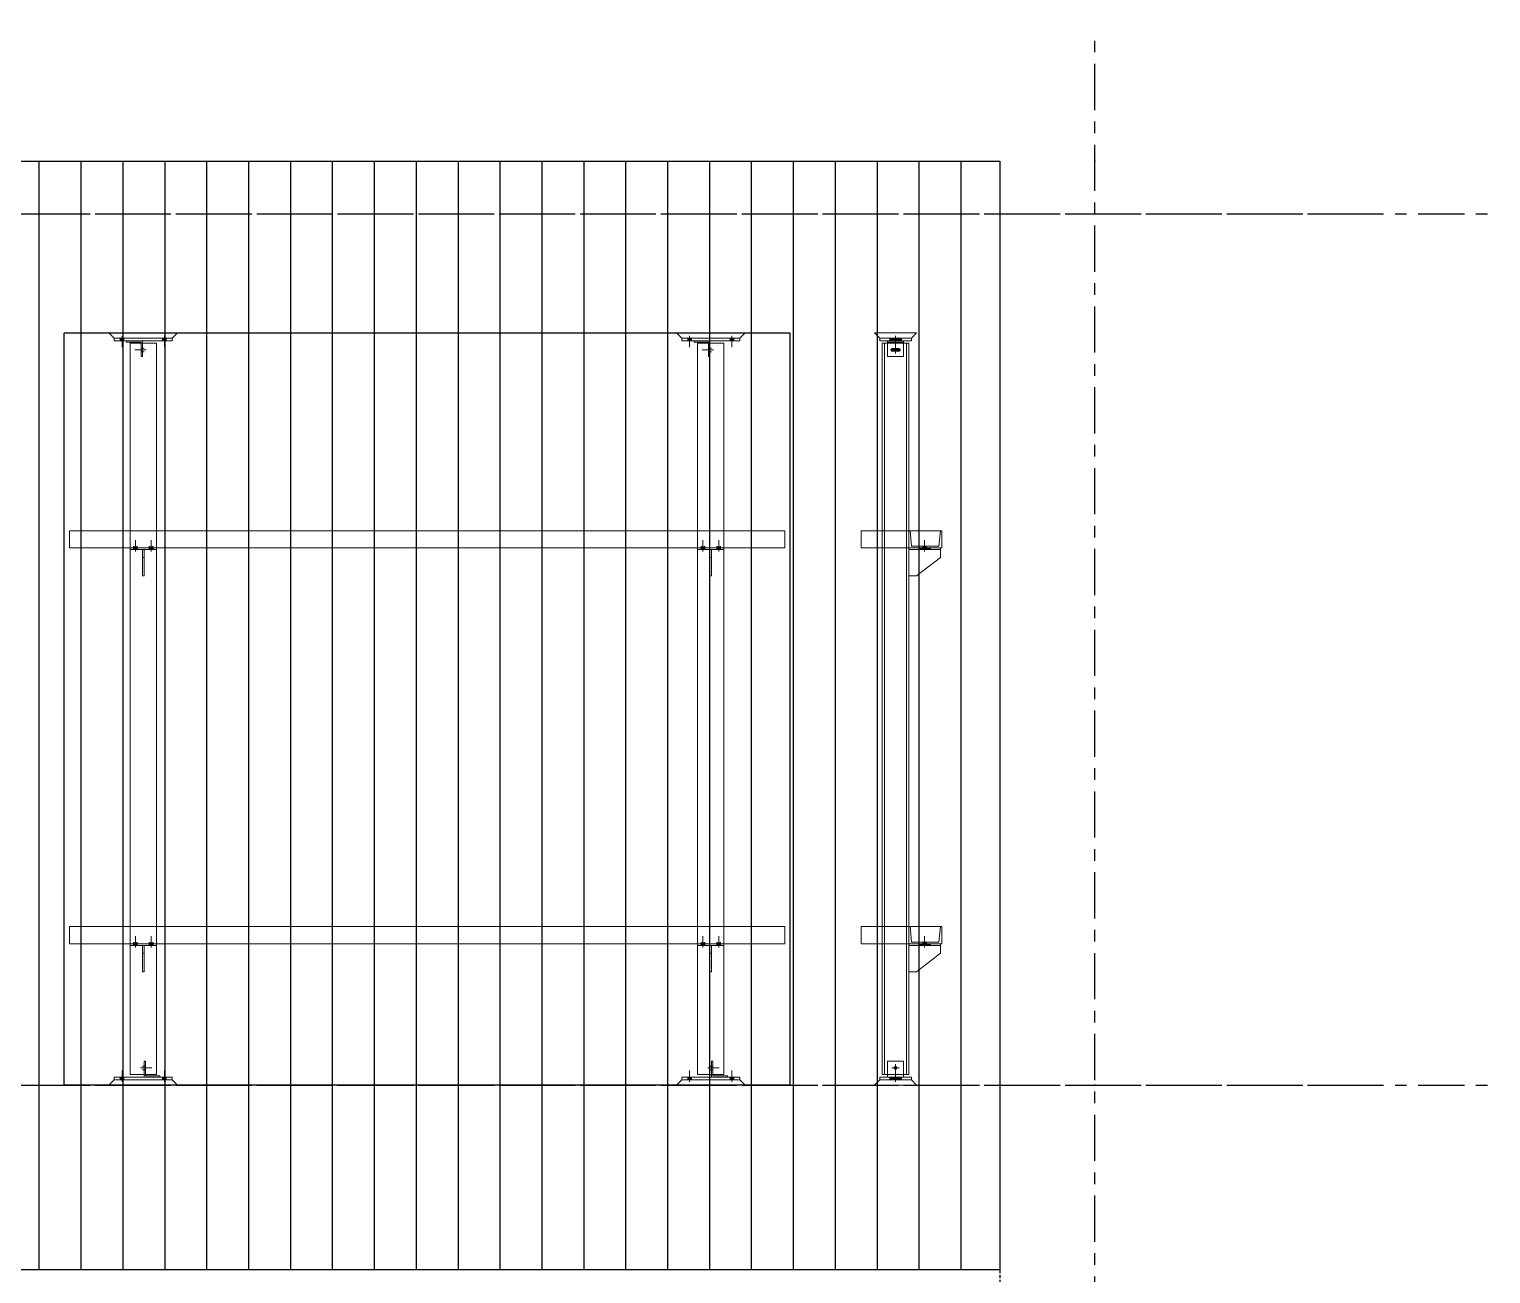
# Model space of a CAD drawing. Header units: millimetres. Extents: x 652554 to 1678317, y -308114 to 170803.
# Drawn here: x 789909 to 795446, y -129650 to -124935 of the extents above; entities that cross this region are included whole.
import ezdxf
from ezdxf.enums import TextEntityAlignment as Align

# ---------------------------------------------------------------- set-up
doc = ezdxf.new("R2010")
doc.units = ezdxf.units.MM
for name, pattern in [('CENTER', [50.8, 31.75, -6.35, 6.35, -6.35]), ('HIDDEN', [0.375, 0.25, -0.125]), ('TA_GL_000.70000', [1.925, 0.7, -0.175, 0.175, -0.175, 0.7]), ('XKITLINE00', [0]), ('XKITLINE02', [4, 2, -2])]:
    doc.linetypes.add(name, pattern=pattern)
for name, color, linetype in [('000 - 0_SYM_DWG_GRID-BUBBLE_MAIN_COLOR_1', 7, 'Continuous'), ('000 - 0_SYM_DWG_GRIDLINE_MAIN_COLOR_251', 7, 'Continuous'), ('000 - GRID', 7, 'CENTER'), ('DIM', 7, 'Continuous')]:
    doc.layers.add(name, color=color, linetype=linetype)
doc.layers.add('Bolt', color=7, linetype='Continuous', lineweight=0)
doc.layers.add('Part', color=7, linetype='Continuous', lineweight=0)
doc.styles.add('Arial', font='arial.ttf')
doc.styles.add('TA', font='', dxfattribs={"height": 4.5})
doc.styles.get('TA').set_extended_font_data('Cordia New')

# ---------------------------------------------------------------- blocks, each defined once
blk = doc.blocks.new('*A13442673')
at = {"layer": 'Part', "color": 7, "linetype": 'XKITLINE00', "lineweight": 0}
for p, q in [((3151.342634, 249.241476), (3151.342634, 248.591476)), ((3151.342634, 249.241476), (3178.442634, 249.241476)), ((3178.442634, 249.241476), (3178.442634, 248.591476)), ((3151.342634, 248.591476), (3178.442634, 248.591476))]:
    blk.add_line(p, q, dxfattribs=at)
blk = doc.blocks.new('*A13622680')
at = {"layer": 'Part', "color": 7, "linetype": 'XKITLINE00', "lineweight": 0}
for p, q in [((3151.342634, 234.241476), (3151.342634, 233.591476)), ((3151.342634, 234.241476), (3178.442634, 234.241476)), ((3178.442634, 234.241476), (3178.442634, 233.591476)), ((3151.342634, 233.591476), (3178.442634, 233.591476))]:
    blk.add_line(p, q, dxfattribs=at)
blk = doc.blocks.new('*A13632681')
at = {"layer": 'Part', "color": 7, "linetype": 'XKITLINE00', "lineweight": 0}
for p, q in [((3175.142536, 256.341476), (3175.142536, 249.241476)), ((3175.142536, 256.341476), (3176.142536, 256.341476)), ((3176.142536, 256.341476), (3176.142536, 249.241476)), ((3175.142536, 248.531476), (3175.142536, 234.241476)), ((3176.142536, 248.531476), (3176.142536, 234.241476)), ((3175.142536, 233.531476), (3175.142536, 228.641476)), ((3176.142536, 233.531476), (3176.142536, 228.641476)), ((3175.142536, 228.641476), (3176.142536, 228.641476))]:
    blk.add_line(p, q, dxfattribs=at)
at = {"layer": 'Part', "color": 7, "linetype": 'XKITLINE02', "lineweight": 0}
for p, q in [((3175.142536, 249.241476), (3175.142536, 248.531476)), ((3176.142536, 249.241476), (3176.142536, 248.531476)), ((3175.142536, 234.241476), (3175.142536, 233.531476)), ((3176.142536, 234.241476), (3176.142536, 233.531476))]:
    blk.add_line(p, q, dxfattribs=at)
blk = doc.blocks.new('*A13642682')
at = {"layer": 'Part', "color": 7, "linetype": 'XKITLINE00', "lineweight": 0}
for p, q in [((3153.642634, 256.341476), (3153.642634, 249.241476)), ((3153.642634, 256.341476), (3154.642634, 256.341476)), ((3154.642634, 256.341476), (3154.642634, 249.241476)), ((3153.642634, 248.531476), (3153.642634, 234.241476)), ((3154.642634, 248.531476), (3154.642634, 234.241476)), ((3153.642634, 233.531476), (3153.642634, 228.641476)), ((3154.642634, 233.531476), (3154.642634, 228.641476)), ((3153.642634, 228.641476), (3154.642634, 228.641476))]:
    blk.add_line(p, q, dxfattribs=at)
at = {"layer": 'Part', "color": 7, "linetype": 'XKITLINE02', "lineweight": 0}
for p, q in [((3153.642634, 249.241476), (3153.642634, 248.531476)), ((3154.642634, 249.241476), (3154.642634, 248.531476)), ((3153.642634, 234.241476), (3153.642634, 233.531476)), ((3154.642634, 234.241476), (3154.642634, 233.531476))]:
    blk.add_line(p, q, dxfattribs=at)
blk = doc.blocks.new('*A13652683')
at = {"layer": 'Part', "color": 7, "linetype": 'XKITLINE00', "lineweight": 0}
for p, q in [((3182.222585, 256.341476), (3182.142585, 256.341476)), ((3182.142585, 256.341476), (3182.142585, 249.241476)), ((3182.342585, 256.341476), (3182.222585, 256.341476)), ((3182.222585, 256.341476), (3182.222585, 249.241476)), ((3182.942585, 256.341476), (3183.142585, 256.341476)), ((3183.062585, 256.341476), (3183.062585, 249.241476)), ((3183.142585, 256.341476), (3183.142585, 249.241476)), ((3182.142585, 248.591476), (3182.142585, 234.241476)), ((3182.222585, 248.591476), (3182.222585, 234.241476)), ((3183.062585, 248.591476), (3183.062585, 234.241476)), ((3183.142585, 248.591476), (3183.142585, 234.241476)), ((3182.142585, 233.591476), (3182.142585, 228.641476)), ((3182.222585, 233.591476), (3182.222585, 228.641476)), ((3183.062585, 233.591476), (3183.062585, 228.641476)), ((3183.142585, 233.591476), (3183.142585, 228.641476)), ((3182.222585, 228.641476), (3182.142585, 228.641476)), ((3183.142585, 228.641476), (3182.222585, 228.641476))]:
    blk.add_line(p, q, dxfattribs=at)
at = {"layer": 'Part', "color": 7, "linetype": 'XKITLINE02', "lineweight": 0}
for p, q in [((3182.942585, 256.341476), (3182.342585, 256.341476)), ((3182.142585, 249.241476), (3182.142585, 248.591476)), ((3182.222585, 249.241476), (3182.222585, 248.591476)), ((3183.062585, 249.241476), (3183.062585, 248.591476)), ((3183.142585, 249.241476), (3183.142585, 248.591476)), ((3182.142585, 234.241476), (3182.142585, 233.591476)), ((3182.222585, 234.241476), (3182.222585, 233.591476)), ((3183.062585, 234.241476), (3183.062585, 233.591476)), ((3183.142585, 234.241476), (3183.142585, 233.591476))]:
    blk.add_line(p, q, dxfattribs=at)
blk = doc.blocks.new('*A13662684')
at = {"layer": 'Part', "color": 7, "linetype": 'XKITLINE00', "lineweight": 0}
for p, q in [((3152.842634, 228.241476), (3153.042634, 228.441476)), ((3153.042634, 228.441476), (3155.242634, 228.441476)), ((3155.242634, 228.441476), (3155.442634, 228.241476))]:
    blk.add_line(p, q, dxfattribs=at)
at = {"layer": 'Part', "color": 7, "linetype": 'XKITLINE02', "lineweight": 0}
blk.add_line((3155.442634, 228.241476), (3152.842634, 228.241476), dxfattribs=at)
blk = doc.blocks.new('*A13672685')
at = {"layer": 'Part', "color": 7, "linetype": 'XKITLINE02', "lineweight": 0}
for p, q in [((3154.222634, 229.141476), (3154.172634, 229.141476)), ((3154.172634, 229.141476), (3154.172634, 228.641476)), ((3154.222634, 229.141476), (3154.222634, 228.641476)), ((3154.172634, 228.541476), (3154.772634, 228.541476))]:
    blk.add_line(p, q, dxfattribs=at)
at = {"layer": 'Part', "color": 7, "linetype": 'XKITLINE00', "lineweight": 0}
for p, q in [((3154.172634, 228.641476), (3154.172634, 228.541476)), ((3154.222634, 228.641476), (3154.222634, 228.591476)), ((3154.772634, 228.591476), (3154.222634, 228.591476)), ((3154.772634, 228.541476), (3154.772634, 228.591476))]:
    blk.add_line(p, q, dxfattribs=at)
blk = doc.blocks.new('*A13682686')
at = {"layer": 'Part', "color": 7, "linetype": 'XKITLINE00', "lineweight": 0}
for p, q in [((3153.042634, 228.441476), (3153.042634, 228.541476)), ((3153.042634, 228.541476), (3155.242634, 228.541476)), ((3153.042634, 228.441476), (3155.242634, 228.441476)), ((3155.242634, 228.441476), (3155.242634, 228.541476))]:
    blk.add_line(p, q, dxfattribs=at)
blk = doc.blocks.new('*A13702687')
at = {"layer": 'Part', "color": 7, "linetype": 'XKITLINE00', "lineweight": 0}
for p, q in [((3174.342536, 228.241476), (3174.542536, 228.441476)), ((3174.542536, 228.441476), (3176.742536, 228.441476)), ((3176.742536, 228.441476), (3176.942536, 228.241476))]:
    blk.add_line(p, q, dxfattribs=at)
at = {"layer": 'Part', "color": 7, "linetype": 'XKITLINE02', "lineweight": 0}
blk.add_line((3176.942536, 228.241476), (3174.342536, 228.241476), dxfattribs=at)
blk = doc.blocks.new('*A13712688')
at = {"layer": 'Part', "color": 7, "linetype": 'XKITLINE02', "lineweight": 0}
for p, q in [((3175.722536, 229.141476), (3175.672536, 229.141476)), ((3175.672536, 229.141476), (3175.672536, 228.641476)), ((3175.722536, 229.141476), (3175.722536, 228.641476)), ((3175.672536, 228.541476), (3176.272536, 228.541476))]:
    blk.add_line(p, q, dxfattribs=at)
at = {"layer": 'Part', "color": 7, "linetype": 'XKITLINE00', "lineweight": 0}
for p, q in [((3175.672536, 228.641476), (3175.672536, 228.541476)), ((3175.722536, 228.641476), (3175.722536, 228.591476)), ((3176.272536, 228.591476), (3175.722536, 228.591476)), ((3176.272536, 228.541476), (3176.272536, 228.591476))]:
    blk.add_line(p, q, dxfattribs=at)
blk = doc.blocks.new('*A13722689')
at = {"layer": 'Part', "color": 7, "linetype": 'XKITLINE00', "lineweight": 0}
for p, q in [((3174.542536, 228.441476), (3174.542536, 228.541476)), ((3174.542536, 228.541476), (3176.742536, 228.541476)), ((3174.542536, 228.441476), (3176.742536, 228.441476)), ((3176.742536, 228.441476), (3176.742536, 228.541476))]:
    blk.add_line(p, q, dxfattribs=at)
blk = doc.blocks.new('*A13732690')
at = {"layer": 'Part', "color": 7, "linetype": 'XKITLINE00', "lineweight": 0}
for p, q in [((3182.042585, 228.441476), (3182.042585, 228.541476)), ((3182.042585, 228.541476), (3183.242585, 228.541476)), ((3182.042585, 228.441476), (3183.242585, 228.441476)), ((3183.242585, 228.441476), (3183.242585, 228.541476))]:
    blk.add_line(p, q, dxfattribs=at)
blk = doc.blocks.new('*A13742691')
at = {"layer": 'Part', "color": 7, "linetype": 'XKITLINE02', "lineweight": 0}
for p, q in [((3182.342585, 229.141476), (3182.942585, 229.141476)), ((3182.342585, 229.141476), (3182.342585, 228.641476)), ((3182.942585, 229.141476), (3182.942585, 228.641476)), ((3182.342585, 228.541476), (3182.942585, 228.541476))]:
    blk.add_line(p, q, dxfattribs=at)
at = {"layer": 'Part', "color": 7, "linetype": 'XKITLINE00', "lineweight": 0}
for p, q in [((3182.342585, 228.641476), (3182.342585, 228.541476)), ((3182.942585, 228.641476), (3182.942585, 228.541476))]:
    blk.add_line(p, q, dxfattribs=at)
blk = doc.blocks.new('*A13752692')
at = {"layer": 'Part', "color": 7, "linetype": 'XKITLINE00', "lineweight": 0}
for p, q in [((3181.842585, 228.241476), (3182.042585, 228.441476)), ((3182.042585, 228.441476), (3183.242585, 228.441476)), ((3183.442585, 228.241476), (3183.242585, 228.441476))]:
    blk.add_line(p, q, dxfattribs=at)
at = {"layer": 'Part', "color": 7, "linetype": 'XKITLINE02', "lineweight": 0}
blk.add_line((3181.842585, 228.241476), (3183.442585, 228.241476), dxfattribs=at)
blk = doc.blocks.new('*A13762693')
at = {"layer": 'Part', "color": 7, "linetype": 'XKITLINE00', "lineweight": 0}
for p, q in [((3154.172634, 233.531476), (3154.112634, 233.531476)), ((3154.112634, 233.531476), (3154.112634, 232.531476)), ((3154.112634, 233.231476), (3154.172634, 233.231476)), ((3154.172634, 233.531476), (3154.172634, 232.531476)), ((3154.112634, 232.531476), (3154.172634, 232.531476))]:
    blk.add_line(p, q, dxfattribs=at)
blk = doc.blocks.new('*A13772694')
at = {"layer": 'Part', "color": 7, "linetype": 'XKITLINE00', "lineweight": 0}
for p, q in [((3153.642634, 233.531476), (3153.642634, 233.591476)), ((3154.642634, 233.531476), (3153.642634, 233.531476)), ((3154.642634, 233.531476), (3154.642634, 233.591476))]:
    blk.add_line(p, q, dxfattribs=at)
at = {"layer": 'Part', "color": 7, "linetype": 'XKITLINE02', "lineweight": 0}
blk.add_line((3154.642634, 233.591476), (3153.642634, 233.591476), dxfattribs=at)
blk = doc.blocks.new('*A13782695')
at = {"layer": 'Part', "color": 7, "linetype": 'XKITLINE02', "lineweight": 0}
for p, q in [((3183.142585, 233.591476), (3183.142585, 234.241476)), ((3183.142585, 234.241476), (3183.194148, 234.241476)), ((3183.194148, 234.241476), (3183.245773, 233.651476)), ((3184.289398, 233.651476), (3184.341023, 234.241476)), ((3184.341023, 234.241476), (3184.392585, 234.241476)), ((3184.392585, 233.591476), (3183.142585, 233.591476)), ((3183.245773, 233.651476), (3184.289398, 233.651476))]:
    blk.add_line(p, q, dxfattribs=at)
at = {"layer": 'Part', "color": 7, "linetype": 'XKITLINE00', "lineweight": 0}
blk.add_line((3184.392585, 234.241476), (3184.392585, 233.591476), dxfattribs=at)
blk = doc.blocks.new('*A13792696')
at = {"layer": 'Part', "color": 7, "linetype": 'XKITLINE02', "lineweight": 0}
for p, q in [((3183.142585, 232.531476), (3183.142585, 233.531476)), ((3183.142585, 233.531476), (3184.342585, 233.531476))]:
    blk.add_line(p, q, dxfattribs=at)
at = {"layer": 'Part', "color": 7, "linetype": 'XKITLINE00', "lineweight": 0}
for p, q in [((3184.342585, 233.231476), (3183.442585, 232.531476)), ((3184.342585, 233.531476), (3184.342585, 233.231476)), ((3183.442585, 232.531476), (3183.142585, 232.531476))]:
    blk.add_line(p, q, dxfattribs=at)
blk = doc.blocks.new('*A13802697')
at = {"layer": 'Part', "color": 7, "linetype": 'XKITLINE00', "lineweight": 0}
for p, q in [((3183.142585, 233.531476), (3183.142585, 233.591476)), ((3183.142585, 233.531476), (3184.342585, 233.531476)), ((3184.342585, 233.531476), (3184.342585, 233.591476))]:
    blk.add_line(p, q, dxfattribs=at)
at = {"layer": 'Part', "color": 7, "linetype": 'XKITLINE02', "lineweight": 0}
blk.add_line((3183.142585, 233.591476), (3184.342585, 233.591476), dxfattribs=at)
blk = doc.blocks.new('*A13812698')
at = {"layer": 'Part', "color": 7, "linetype": 'XKITLINE00', "lineweight": 0}
for p, q in [((3175.672536, 233.531476), (3175.612536, 233.531476)), ((3175.612536, 233.531476), (3175.612536, 232.531476)), ((3175.612536, 233.231476), (3175.672536, 233.231476)), ((3175.672536, 233.531476), (3175.672536, 232.531476)), ((3175.612536, 232.531476), (3175.672536, 232.531476))]:
    blk.add_line(p, q, dxfattribs=at)
blk = doc.blocks.new('*A13822699')
at = {"layer": 'Part', "color": 7, "linetype": 'XKITLINE00', "lineweight": 0}
for p, q in [((3175.142536, 233.531476), (3175.142536, 233.591476)), ((3176.142536, 233.531476), (3175.142536, 233.531476)), ((3176.142536, 233.531476), (3176.142536, 233.591476))]:
    blk.add_line(p, q, dxfattribs=at)
at = {"layer": 'Part', "color": 7, "linetype": 'XKITLINE02', "lineweight": 0}
blk.add_line((3176.142536, 233.591476), (3175.142536, 233.591476), dxfattribs=at)
blk = doc.blocks.new('*A13832700')
at = {"layer": 'Part', "color": 7, "linetype": 'XKITLINE00', "lineweight": 0}
for p, q in [((3181.342634, 234.241476), (3181.342634, 233.591476)), ((3181.342634, 234.241476), (3184.392585, 234.241476)), ((3184.392585, 234.241476), (3184.392585, 233.591476)), ((3181.342634, 233.591476), (3184.392585, 233.591476))]:
    blk.add_line(p, q, dxfattribs=at)
blk = doc.blocks.new('*A13942704')
at = {"layer": 'Bolt'}
for points in [[(3153.413, 228.541), (3153.413, 228.441), (3153.273, 228.441), (3153.273, 228.541)], [(3155.013, 228.541), (3155.013, 228.441), (3154.873, 228.441), (3154.873, 228.541)]]:
    blk.add_hatch(color=7, dxfattribs=at).paths.add_polyline_path(points, flags=17)
at = {"layer": 'Bolt', "color": 7, "linetype": 'XKITLINE00', "lineweight": 0}
for p, q in [((3153.343, 228.362), (3153.343, 228.791)), ((3154.943, 228.362), (3154.943, 228.791)), ((3153.273, 228.441), (3153.273, 228.541)), ((3153.413, 228.441), (3153.413, 228.541)), ((3154.873, 228.441), (3154.873, 228.541)), ((3155.013, 228.441), (3155.013, 228.541))]:
    blk.add_line(p, q, dxfattribs=at)
blk = doc.blocks.new('*A13952705')
at = {"layer": 'Bolt', "color": 7, "linetype": 'XKITLINE02', "lineweight": 0}
for p, q in [((3154.033434, 228.891476), (3154.462634, 228.891476)), ((3154.112634, 228.961476), (3154.172634, 228.961476)), ((3154.112634, 228.821476), (3154.172634, 228.821476)), ((3154.172634, 228.961476), (3154.222634, 228.961476)), ((3154.172634, 228.821476), (3154.222634, 228.821476))]:
    blk.add_line(p, q, dxfattribs=at)
blk = doc.blocks.new('*A13962706')
at = {"layer": 'Bolt'}
for points in [[(3174.913, 228.541), (3174.913, 228.441), (3174.773, 228.441), (3174.773, 228.541)], [(3176.513, 228.541), (3176.513, 228.441), (3176.373, 228.441), (3176.373, 228.541)]]:
    blk.add_hatch(color=7, dxfattribs=at).paths.add_polyline_path(points, flags=17)
at = {"layer": 'Bolt', "color": 7, "linetype": 'XKITLINE00', "lineweight": 0}
for p, q in [((3174.843, 228.362), (3174.843, 228.791)), ((3176.443, 228.362), (3176.443, 228.791)), ((3174.773, 228.441), (3174.773, 228.541)), ((3174.913, 228.441), (3174.913, 228.541)), ((3176.373, 228.441), (3176.373, 228.541)), ((3176.513, 228.441), (3176.513, 228.541))]:
    blk.add_line(p, q, dxfattribs=at)
blk = doc.blocks.new('*A13972707')
at = {"layer": 'Bolt', "color": 7, "linetype": 'XKITLINE02', "lineweight": 0}
for p, q in [((3175.533336, 228.891476), (3175.962536, 228.891476)), ((3175.612536, 228.961476), (3175.672536, 228.961476)), ((3175.612536, 228.821476), (3175.672536, 228.821476)), ((3175.672536, 228.961476), (3175.722536, 228.961476)), ((3175.672536, 228.821476), (3175.722536, 228.821476))]:
    blk.add_line(p, q, dxfattribs=at)
blk = doc.blocks.new('*A13982708')
at = {"layer": 'Bolt'}
blk.add_hatch(color=7, dxfattribs=at).paths.add_polyline_path([(3182.573, 228.898), (3182.574, 228.905), (3182.576, 228.912), (3182.578, 228.918), (3182.581, 228.924), (3182.584, 228.93), (3182.588, 228.936), (3182.593, 228.941), (3182.598, 228.946), (3182.604, 228.95), (3182.61, 228.953), (3182.616, 228.956), (3182.622, 228.958), (3182.629, 228.96), (3182.636, 228.961), (3182.643, 228.961), (3182.649, 228.961), (3182.656, 228.96), (3182.663, 228.958), (3182.669, 228.956), (3182.676, 228.953), (3182.681, 228.95), (3182.687, 228.946), (3182.692, 228.941), (3182.697, 228.936), (3182.701, 228.93), (3182.704, 228.924), (3182.707, 228.918), (3182.71, 228.912), (3182.711, 228.905), (3182.712, 228.898), (3182.713, 228.891), (3182.712, 228.885), (3182.711, 228.878), (3182.71, 228.871), (3182.707, 228.865), (3182.704, 228.858), (3182.701, 228.853), (3182.697, 228.847), (3182.692, 228.842), (3182.687, 228.837), (3182.681, 228.833), (3182.676, 228.83), (3182.669, 228.827), (3182.663, 228.824), (3182.656, 228.823), (3182.649, 228.822), (3182.643, 228.821), (3182.636, 228.822), (3182.629, 228.823), (3182.622, 228.824), (3182.616, 228.827), (3182.61, 228.83), (3182.604, 228.833), (3182.598, 228.837), (3182.593, 228.842), (3182.588, 228.847), (3182.584, 228.853), (3182.581, 228.858), (3182.578, 228.865), (3182.576, 228.871), (3182.574, 228.878), (3182.573, 228.885), (3182.573, 228.891)], flags=17)
at = {"layer": 'Bolt', "color": 7, "linetype": 'XKITLINE00', "lineweight": 0}
for p, q in [((3182.783, 228.891), (3182.503, 228.891)), ((3182.643, 228.751), (3182.643, 229.031))]:
    blk.add_line(p, q, dxfattribs=at)
blk = doc.blocks.new('*A13992709')
at = {"layer": 'Bolt'}
blk.add_hatch(color=7, dxfattribs=at).paths.add_polyline_path([(3182.423, 228.441), (3182.423, 228.541), (3182.863, 228.541), (3182.863, 228.441)], flags=17)
at = {"layer": 'Bolt', "color": 7, "linetype": 'XKITLINE00', "lineweight": 0}
for p, q in [((3182.643, 228.362), (3182.643, 228.791)), ((3182.423, 228.441), (3182.423, 228.541)), ((3182.863, 228.441), (3182.863, 228.541))]:
    blk.add_line(p, q, dxfattribs=at)
at = {"layer": 'Bolt', "color": 7, "linetype": 'XKITLINE02', "lineweight": 0}
for p, q in [((3182.643, 228.362), (3182.643, 228.791)), ((3182.423, 228.441), (3182.423, 228.541)), ((3182.863, 228.441), (3182.863, 228.541))]:
    blk.add_line(p, q, dxfattribs=at)
blk = doc.blocks.new('*A14002710')
at = {"layer": 'Bolt'}
for points in [[(3153.913, 233.651), (3153.913, 233.591), (3153.773, 233.591), (3153.773, 233.651)], [(3153.913, 233.591), (3153.913, 233.531), (3153.773, 233.531), (3153.773, 233.591)], [(3154.513, 233.651), (3154.513, 233.591), (3154.373, 233.591), (3154.373, 233.651)], [(3154.513, 233.591), (3154.513, 233.531), (3154.373, 233.531), (3154.373, 233.591)]]:
    blk.add_hatch(color=7, dxfattribs=at).paths.add_polyline_path(points, flags=17)
at = {"layer": 'Bolt', "color": 7, "linetype": 'XKITLINE00', "lineweight": 0}
for p, q in [((3153.843, 233.452), (3153.843, 233.881)), ((3154.443, 233.452), (3154.443, 233.881)), ((3153.773, 233.591), (3153.773, 233.651)), ((3153.773, 233.531), (3153.773, 233.591)), ((3153.913, 233.591), (3153.913, 233.651)), ((3153.913, 233.531), (3153.913, 233.591)), ((3154.373, 233.591), (3154.373, 233.651)), ((3154.373, 233.531), (3154.373, 233.591)), ((3154.513, 233.591), (3154.513, 233.651)), ((3154.513, 233.531), (3154.513, 233.591))]:
    blk.add_line(p, q, dxfattribs=at)
blk = doc.blocks.new('*A14012711')
at = {"layer": 'Bolt'}
for points in [[(3183.523, 233.531), (3183.523, 233.591), (3183.963, 233.591), (3183.963, 233.531)], [(3183.673, 233.591), (3183.673, 233.651), (3183.813, 233.651), (3183.813, 233.591)]]:
    blk.add_hatch(color=7, dxfattribs=at).paths.add_polyline_path(points, flags=17)
at = {"layer": 'Bolt', "color": 7, "linetype": 'XKITLINE00', "lineweight": 0}
for p, q in [((3183.743, 233.452), (3183.743, 233.881)), ((3183.523, 233.531), (3183.523, 233.591)), ((3183.673, 233.591), (3183.673, 233.651)), ((3183.813, 233.591), (3183.813, 233.651)), ((3183.963, 233.531), (3183.963, 233.591))]:
    blk.add_line(p, q, dxfattribs=at)
at = {"layer": 'Bolt', "color": 7, "linetype": 'XKITLINE02', "lineweight": 0}
for p, q in [((3183.743, 233.452), (3183.743, 233.881)), ((3183.523, 233.531), (3183.523, 233.591)), ((3183.673, 233.591), (3183.673, 233.651)), ((3183.813, 233.591), (3183.813, 233.651)), ((3183.963, 233.531), (3183.963, 233.591))]:
    blk.add_line(p, q, dxfattribs=at)
blk = doc.blocks.new('*A14022712')
at = {"layer": 'Bolt'}
for points in [[(3175.413, 233.651), (3175.413, 233.591), (3175.273, 233.591), (3175.273, 233.651)], [(3175.413, 233.591), (3175.413, 233.531), (3175.273, 233.531), (3175.273, 233.591)], [(3176.013, 233.651), (3176.013, 233.591), (3175.873, 233.591), (3175.873, 233.651)], [(3176.013, 233.591), (3176.013, 233.531), (3175.873, 233.531), (3175.873, 233.591)]]:
    blk.add_hatch(color=7, dxfattribs=at).paths.add_polyline_path(points, flags=17)
at = {"layer": 'Bolt', "color": 7, "linetype": 'XKITLINE00', "lineweight": 0}
for p, q in [((3175.343, 233.452), (3175.343, 233.881)), ((3175.943, 233.452), (3175.943, 233.881)), ((3175.273, 233.591), (3175.273, 233.651)), ((3175.273, 233.531), (3175.273, 233.591)), ((3175.413, 233.591), (3175.413, 233.651)), ((3175.413, 233.531), (3175.413, 233.591)), ((3175.873, 233.591), (3175.873, 233.651)), ((3175.873, 233.531), (3175.873, 233.591)), ((3176.013, 233.591), (3176.013, 233.651)), ((3176.013, 233.531), (3176.013, 233.591))]:
    blk.add_line(p, q, dxfattribs=at)
blk = doc.blocks.new('*A14232723')
at = {"layer": 'Part', "color": 7, "linetype": 'XKITLINE00', "lineweight": 0}
for p, q in [((3153.642634, 248.531476), (3153.642634, 248.591476)), ((3154.642634, 248.531476), (3153.642634, 248.531476)), ((3154.642634, 248.531476), (3154.642634, 248.591476))]:
    blk.add_line(p, q, dxfattribs=at)
at = {"layer": 'Part', "color": 7, "linetype": 'XKITLINE02', "lineweight": 0}
blk.add_line((3154.642634, 248.591476), (3153.642634, 248.591476), dxfattribs=at)
blk = doc.blocks.new('*A14242724')
at = {"layer": 'Part', "color": 7, "linetype": 'XKITLINE00', "lineweight": 0}
for p, q in [((3154.172634, 248.531476), (3154.112634, 248.531476)), ((3154.112634, 248.531476), (3154.112634, 247.531476)), ((3154.112634, 248.231476), (3154.172634, 248.231476)), ((3154.172634, 248.531476), (3154.172634, 247.531476)), ((3154.112634, 247.531476), (3154.172634, 247.531476))]:
    blk.add_line(p, q, dxfattribs=at)
blk = doc.blocks.new('*A14252725')
at = {"layer": 'Part', "color": 7, "linetype": 'XKITLINE02', "lineweight": 0}
for p, q in [((3183.142585, 248.591476), (3183.142585, 249.241476)), ((3183.142585, 249.241476), (3183.194148, 249.241476)), ((3183.194148, 249.241476), (3183.245773, 248.651476)), ((3184.289398, 248.651476), (3184.341023, 249.241476)), ((3184.341023, 249.241476), (3184.392585, 249.241476)), ((3183.245773, 248.651476), (3184.289398, 248.651476)), ((3184.392585, 248.591476), (3183.142585, 248.591476))]:
    blk.add_line(p, q, dxfattribs=at)
at = {"layer": 'Part', "color": 7, "linetype": 'XKITLINE00', "lineweight": 0}
blk.add_line((3184.392585, 249.241476), (3184.392585, 248.591476), dxfattribs=at)
blk = doc.blocks.new('*A14262726')
at = {"layer": 'Part', "color": 7, "linetype": 'XKITLINE00', "lineweight": 0}
for p, q in [((3181.342634, 249.241476), (3181.342634, 248.591476)), ((3181.342634, 249.241476), (3184.392585, 249.241476)), ((3184.392585, 249.241476), (3184.392585, 248.591476)), ((3181.342634, 248.591476), (3184.392585, 248.591476))]:
    blk.add_line(p, q, dxfattribs=at)
blk = doc.blocks.new('*A14272727')
at = {"layer": 'Part', "color": 7, "linetype": 'XKITLINE00', "lineweight": 0}
for p, q in [((3183.142585, 248.531476), (3183.142585, 248.591476)), ((3183.142585, 248.531476), (3184.342585, 248.531476)), ((3184.342585, 248.531476), (3184.342585, 248.591476))]:
    blk.add_line(p, q, dxfattribs=at)
at = {"layer": 'Part', "color": 7, "linetype": 'XKITLINE02', "lineweight": 0}
blk.add_line((3183.142585, 248.591476), (3184.342585, 248.591476), dxfattribs=at)
blk = doc.blocks.new('*A14282728')
at = {"layer": 'Part', "color": 7, "linetype": 'XKITLINE02', "lineweight": 0}
for p, q in [((3183.142585, 247.531476), (3183.142585, 248.531476)), ((3183.142585, 248.531476), (3184.342585, 248.531476))]:
    blk.add_line(p, q, dxfattribs=at)
at = {"layer": 'Part', "color": 7, "linetype": 'XKITLINE00', "lineweight": 0}
for p, q in [((3184.342585, 248.231476), (3183.442585, 247.531476)), ((3184.342585, 248.531476), (3184.342585, 248.231476)), ((3183.442585, 247.531476), (3183.142585, 247.531476))]:
    blk.add_line(p, q, dxfattribs=at)
blk = doc.blocks.new('*A14292729')
at = {"layer": 'Part', "color": 7, "linetype": 'XKITLINE00', "lineweight": 0}
for p, q in [((3175.142536, 248.531476), (3175.142536, 248.591476)), ((3176.142536, 248.531476), (3175.142536, 248.531476)), ((3176.142536, 248.531476), (3176.142536, 248.591476))]:
    blk.add_line(p, q, dxfattribs=at)
at = {"layer": 'Part', "color": 7, "linetype": 'XKITLINE02', "lineweight": 0}
blk.add_line((3176.142536, 248.591476), (3175.142536, 248.591476), dxfattribs=at)
blk = doc.blocks.new('*A14302730')
at = {"layer": 'Part', "color": 7, "linetype": 'XKITLINE00', "lineweight": 0}
for p, q in [((3175.672536, 248.531476), (3175.612536, 248.531476)), ((3175.612536, 248.531476), (3175.612536, 247.531476)), ((3175.612536, 248.231476), (3175.672536, 248.231476)), ((3175.672536, 248.531476), (3175.672536, 247.531476)), ((3175.612536, 247.531476), (3175.672536, 247.531476))]:
    blk.add_line(p, q, dxfattribs=at)
blk = doc.blocks.new('*A14312731')
at = {"layer": 'Part', "color": 7, "linetype": 'XKITLINE00', "lineweight": 0}
for p, q in [((3153.512634, 256.441476), (3153.512634, 256.391476)), ((3153.512634, 256.391476), (3154.062634, 256.391476)), ((3154.062634, 256.391476), (3154.062634, 256.341476)), ((3154.112634, 256.441476), (3154.112634, 256.341476))]:
    blk.add_line(p, q, dxfattribs=at)
at = {"layer": 'Part', "color": 7, "linetype": 'XKITLINE02', "lineweight": 0}
for p, q in [((3154.112634, 256.441476), (3153.512634, 256.441476)), ((3154.062634, 256.341476), (3154.062634, 255.841476)), ((3154.062634, 255.841476), (3154.112634, 255.841476)), ((3154.112634, 256.341476), (3154.112634, 255.841476))]:
    blk.add_line(p, q, dxfattribs=at)
blk = doc.blocks.new('*A14322732')
at = {"layer": 'Part', "color": 7, "linetype": 'XKITLINE00', "lineweight": 0}
for p, q in [((3155.242634, 256.541476), (3153.042634, 256.541476)), ((3153.042634, 256.541476), (3153.042634, 256.441476)), ((3155.242634, 256.441476), (3153.042634, 256.441476)), ((3155.242634, 256.541476), (3155.242634, 256.441476))]:
    blk.add_line(p, q, dxfattribs=at)
blk = doc.blocks.new('*A14332733')
at = {"layer": 'Part', "color": 7, "linetype": 'XKITLINE00', "lineweight": 0}
for p, q in [((3153.042634, 256.541476), (3152.842634, 256.741476)), ((3155.242634, 256.541476), (3153.042634, 256.541476)), ((3155.442634, 256.741476), (3155.242634, 256.541476))]:
    blk.add_line(p, q, dxfattribs=at)
at = {"layer": 'Part', "color": 7, "linetype": 'XKITLINE02', "lineweight": 0}
blk.add_line((3152.842634, 256.741476), (3155.442634, 256.741476), dxfattribs=at)
blk = doc.blocks.new('*A14342734')
at = {"layer": 'Part', "color": 7, "linetype": 'XKITLINE00', "lineweight": 0}
for p, q in [((3174.542536, 256.541476), (3174.342536, 256.741476)), ((3176.742536, 256.541476), (3174.542536, 256.541476)), ((3176.942536, 256.741476), (3176.742536, 256.541476))]:
    blk.add_line(p, q, dxfattribs=at)
at = {"layer": 'Part', "color": 7, "linetype": 'XKITLINE02', "lineweight": 0}
blk.add_line((3174.342536, 256.741476), (3176.942536, 256.741476), dxfattribs=at)
blk = doc.blocks.new('*A14352735')
at = {"layer": 'Part', "color": 7, "linetype": 'XKITLINE00', "lineweight": 0}
for p, q in [((3175.012536, 256.441476), (3175.012536, 256.391476)), ((3175.012536, 256.391476), (3175.562536, 256.391476)), ((3175.562536, 256.391476), (3175.562536, 256.341476)), ((3175.612536, 256.441476), (3175.612536, 256.341476))]:
    blk.add_line(p, q, dxfattribs=at)
at = {"layer": 'Part', "color": 7, "linetype": 'XKITLINE02', "lineweight": 0}
for p, q in [((3175.612536, 256.441476), (3175.012536, 256.441476)), ((3175.562536, 256.341476), (3175.562536, 255.841476)), ((3175.562536, 255.841476), (3175.612536, 255.841476)), ((3175.612536, 256.341476), (3175.612536, 255.841476))]:
    blk.add_line(p, q, dxfattribs=at)
blk = doc.blocks.new('*A14362736')
at = {"layer": 'Part', "color": 7, "linetype": 'XKITLINE00', "lineweight": 0}
for p, q in [((3176.742536, 256.541476), (3174.542536, 256.541476)), ((3174.542536, 256.541476), (3174.542536, 256.441476)), ((3176.742536, 256.441476), (3174.542536, 256.441476)), ((3176.742536, 256.541476), (3176.742536, 256.441476))]:
    blk.add_line(p, q, dxfattribs=at)
blk = doc.blocks.new('*A14372737')
at = {"layer": 'Part', "color": 7, "linetype": 'XKITLINE00', "lineweight": 0}
for p, q in [((3182.042585, 256.541476), (3183.242585, 256.541476)), ((3182.042585, 256.541476), (3182.042585, 256.441476)), ((3182.042585, 256.441476), (3183.242585, 256.441476)), ((3183.242585, 256.541476), (3183.242585, 256.441476))]:
    blk.add_line(p, q, dxfattribs=at)
blk = doc.blocks.new('*A14382738')
at = {"layer": 'Part', "color": 7, "linetype": 'XKITLINE00', "lineweight": 0}
for p, q in [((3182.342585, 255.841476), (3182.342585, 256.441476)), ((3182.342585, 256.391476), (3182.942585, 256.391476)), ((3182.942585, 255.841476), (3182.942585, 256.441476)), ((3182.942585, 255.841476), (3182.342585, 255.841476))]:
    blk.add_line(p, q, dxfattribs=at)
at = {"layer": 'Part', "color": 7, "linetype": 'XKITLINE02', "lineweight": 0}
blk.add_line((3182.942585, 256.441476), (3182.342585, 256.441476), dxfattribs=at)
blk = doc.blocks.new('*A14392739')
at = {"layer": 'Part', "color": 7, "linetype": 'XKITLINE00', "lineweight": 0}
for p, q in [((3182.042585, 256.541476), (3181.842585, 256.741476)), ((3183.242585, 256.541476), (3182.042585, 256.541476)), ((3183.442585, 256.741476), (3183.242585, 256.541476))]:
    blk.add_line(p, q, dxfattribs=at)
at = {"layer": 'Part', "color": 7, "linetype": 'XKITLINE02', "lineweight": 0}
blk.add_line((3181.842585, 256.741476), (3183.442585, 256.741476), dxfattribs=at)
blk = doc.blocks.new('*A14412740')
at = {"layer": 'Bolt'}
for points in [[(3153.913, 248.651), (3153.913, 248.591), (3153.773, 248.591), (3153.773, 248.651)], [(3154.513, 248.651), (3154.513, 248.591), (3154.373, 248.591), (3154.373, 248.651)], [(3153.913, 248.591), (3153.913, 248.531), (3153.773, 248.531), (3153.773, 248.591)], [(3154.513, 248.591), (3154.513, 248.531), (3154.373, 248.531), (3154.373, 248.591)]]:
    blk.add_hatch(color=7, dxfattribs=at).paths.add_polyline_path(points, flags=17)
at = {"layer": 'Bolt', "color": 7, "linetype": 'XKITLINE00', "lineweight": 0}
for p, q in [((3153.773, 248.591), (3153.773, 248.651)), ((3153.843, 248.452), (3153.843, 248.881)), ((3153.913, 248.591), (3153.913, 248.651)), ((3154.373, 248.591), (3154.373, 248.651)), ((3154.443, 248.452), (3154.443, 248.881)), ((3154.513, 248.591), (3154.513, 248.651)), ((3153.773, 248.531), (3153.773, 248.591)), ((3153.913, 248.531), (3153.913, 248.591)), ((3154.373, 248.531), (3154.373, 248.591)), ((3154.513, 248.531), (3154.513, 248.591))]:
    blk.add_line(p, q, dxfattribs=at)
blk = doc.blocks.new('*A14422741')
at = {"layer": 'Bolt'}
for points in [[(3183.673, 248.591), (3183.673, 248.651), (3183.813, 248.651), (3183.813, 248.591)], [(3183.523, 248.531), (3183.523, 248.591), (3183.963, 248.591), (3183.963, 248.531)]]:
    blk.add_hatch(color=7, dxfattribs=at).paths.add_polyline_path(points, flags=17)
at = {"layer": 'Bolt', "color": 7, "linetype": 'XKITLINE00', "lineweight": 0}
for p, q in [((3183.673, 248.591), (3183.673, 248.651)), ((3183.743, 248.452), (3183.743, 248.881)), ((3183.813, 248.591), (3183.813, 248.651)), ((3183.523, 248.531), (3183.523, 248.591)), ((3183.963, 248.531), (3183.963, 248.591))]:
    blk.add_line(p, q, dxfattribs=at)
at = {"layer": 'Bolt', "color": 7, "linetype": 'XKITLINE02', "lineweight": 0}
for p, q in [((3183.673, 248.591), (3183.673, 248.651)), ((3183.743, 248.452), (3183.743, 248.881)), ((3183.813, 248.591), (3183.813, 248.651)), ((3183.523, 248.531), (3183.523, 248.591)), ((3183.963, 248.531), (3183.963, 248.591))]:
    blk.add_line(p, q, dxfattribs=at)
blk = doc.blocks.new('*A14432742')
at = {"layer": 'Bolt'}
for points in [[(3175.413, 248.651), (3175.413, 248.591), (3175.273, 248.591), (3175.273, 248.651)], [(3176.013, 248.651), (3176.013, 248.591), (3175.873, 248.591), (3175.873, 248.651)], [(3175.413, 248.591), (3175.413, 248.531), (3175.273, 248.531), (3175.273, 248.591)], [(3176.013, 248.591), (3176.013, 248.531), (3175.873, 248.531), (3175.873, 248.591)]]:
    blk.add_hatch(color=7, dxfattribs=at).paths.add_polyline_path(points, flags=17)
at = {"layer": 'Bolt', "color": 7, "linetype": 'XKITLINE00', "lineweight": 0}
for p, q in [((3175.273, 248.591), (3175.273, 248.651)), ((3175.343, 248.452), (3175.343, 248.881)), ((3175.413, 248.591), (3175.413, 248.651)), ((3175.873, 248.591), (3175.873, 248.651)), ((3175.943, 248.452), (3175.943, 248.881)), ((3176.013, 248.591), (3176.013, 248.651)), ((3175.273, 248.531), (3175.273, 248.591)), ((3175.413, 248.531), (3175.413, 248.591)), ((3175.873, 248.531), (3175.873, 248.591)), ((3176.013, 248.531), (3176.013, 248.591))]:
    blk.add_line(p, q, dxfattribs=at)
blk = doc.blocks.new('*A14452743')
at = {"layer": 'Bolt', "color": 7, "linetype": 'XKITLINE02', "lineweight": 0}
for p, q in [((3154.251834, 256.091476), (3153.822634, 256.091476)), ((3154.112634, 256.161476), (3154.062634, 256.161476)), ((3154.112634, 256.021476), (3154.062634, 256.021476)), ((3154.172634, 256.161476), (3154.112634, 256.161476)), ((3154.172634, 256.021476), (3154.112634, 256.021476))]:
    blk.add_line(p, q, dxfattribs=at)
blk = doc.blocks.new('*A14462744')
at = {"layer": 'Bolt'}
for points in [[(3153.413, 256.541), (3153.413, 256.441), (3153.273, 256.441), (3153.273, 256.541)], [(3155.013, 256.541), (3155.013, 256.441), (3154.873, 256.441), (3154.873, 256.541)]]:
    blk.add_hatch(color=7, dxfattribs=at).paths.add_polyline_path(points, flags=17)
at = {"layer": 'Bolt', "color": 7, "linetype": 'XKITLINE00', "lineweight": 0}
for p, q in [((3153.273, 256.541), (3153.273, 256.441)), ((3153.343, 256.621), (3153.343, 256.191)), ((3153.413, 256.541), (3153.413, 256.441)), ((3154.873, 256.541), (3154.873, 256.441)), ((3154.943, 256.621), (3154.943, 256.191)), ((3155.013, 256.541), (3155.013, 256.441))]:
    blk.add_line(p, q, dxfattribs=at)
blk = doc.blocks.new('*A14472745')
at = {"layer": 'Bolt'}
for points in [[(3174.913, 256.541), (3174.913, 256.441), (3174.773, 256.441), (3174.773, 256.541)], [(3176.513, 256.541), (3176.513, 256.441), (3176.373, 256.441), (3176.373, 256.541)]]:
    blk.add_hatch(color=7, dxfattribs=at).paths.add_polyline_path(points, flags=17)
at = {"layer": 'Bolt', "color": 7, "linetype": 'XKITLINE00', "lineweight": 0}
for p, q in [((3174.773, 256.541), (3174.773, 256.441)), ((3174.843, 256.621), (3174.843, 256.191)), ((3174.913, 256.541), (3174.913, 256.441)), ((3176.373, 256.541), (3176.373, 256.441)), ((3176.443, 256.621), (3176.443, 256.191)), ((3176.513, 256.541), (3176.513, 256.441))]:
    blk.add_line(p, q, dxfattribs=at)
blk = doc.blocks.new('*A14482746')
at = {"layer": 'Bolt', "color": 7, "linetype": 'XKITLINE02', "lineweight": 0}
for p, q in [((3175.751736, 256.091476), (3175.322536, 256.091476)), ((3175.612536, 256.161476), (3175.562536, 256.161476)), ((3175.612536, 256.021476), (3175.562536, 256.021476)), ((3175.672536, 256.161476), (3175.612536, 256.161476)), ((3175.672536, 256.021476), (3175.612536, 256.021476))]:
    blk.add_line(p, q, dxfattribs=at)
blk = doc.blocks.new('*A14492747')
at = {"layer": 'Bolt'}
blk.add_hatch(color=7, dxfattribs=at).paths.add_polyline_path([(3182.794, 256.027), (3182.768, 256.021), (3182.518, 256.021), (3182.491, 256.027), (3182.468, 256.042), (3182.453, 256.065), (3182.448, 256.091), (3182.453, 256.118), (3182.468, 256.141), (3182.491, 256.156), (3182.518, 256.161), (3182.768, 256.161), (3182.794, 256.156), (3182.817, 256.141), (3182.832, 256.118), (3182.838, 256.091), (3182.832, 256.065), (3182.817, 256.042)], flags=17)
at = {"layer": 'Bolt', "color": 7, "linetype": 'XKITLINE00', "lineweight": 0}
for p, q in [((3182.783, 256.091), (3182.503, 256.091)), ((3182.643, 256.231), (3182.643, 255.951))]:
    blk.add_line(p, q, dxfattribs=at)
blk = doc.blocks.new('*A14502748')
at = {"layer": 'Bolt'}
blk.add_hatch(color=7, dxfattribs=at).paths.add_polyline_path([(3182.423, 256.441), (3182.423, 256.541), (3182.863, 256.541), (3182.863, 256.441)], flags=17)
at = {"layer": 'Bolt', "color": 7, "linetype": 'XKITLINE00', "lineweight": 0}
for p, q in [((3182.423, 256.541), (3182.423, 256.441)), ((3182.643, 256.621), (3182.643, 256.191)), ((3182.863, 256.541), (3182.863, 256.441))]:
    blk.add_line(p, q, dxfattribs=at)
at = {"layer": 'Bolt', "color": 7, "linetype": 'XKITLINE02', "lineweight": 0}
for p, q in [((3182.423, 256.541), (3182.423, 256.441)), ((3182.643, 256.621), (3182.643, 256.191)), ((3182.863, 256.541), (3182.863, 256.441))]:
    blk.add_line(p, q, dxfattribs=at)
blk = doc.blocks.new('*U6657')
at = {"layer": '000 - 0_SYM_DWG_GRIDLINE_MAIN_COLOR_251', "color": 7, "linetype": 'ByBlock', "ltscale": 5}
blk.add_line((30, 0), (-196, 0), dxfattribs=at)
at = {"layer": '000 - 0_SYM_DWG_GRIDLINE_MAIN_COLOR_251', "color": 7}
for p in [(-166, 0), (0, 0)]:
    blk.add_point(p, dxfattribs=at)
at = {"color": 7, "style": 'TA', "flags": 1}
blk.add_attdef('LOCATION', (6, -6), '', height=4.5, rotation=270, dxfattribs=at)
blk = doc.blocks.new('*U6652')
at = {"layer": '000 - 0_SYM_DWG_GRIDLINE_MAIN_COLOR_251', "color": 7, "linetype": 'ByBlock', "ltscale": 5}
blk.add_line((10, 0), (-186, 0), dxfattribs=at)
at = {"layer": '000 - 0_SYM_DWG_GRIDLINE_MAIN_COLOR_251', "color": 7}
blk.add_point((-176, 0), dxfattribs=at)
at = {"color": 7, "style": 'TA', "flags": 1}
blk.add_attdef('LOCATION', (6, -6), '', height=4.5, rotation=270, dxfattribs=at)
at = {"layer": '000 - 0_SYM_DWG_GRID-BUBBLE_MAIN_COLOR_1', "color": 7, "style": 'Arial'}
blk.add_attdef('GRID-HEAD', text='', height=4, rotation=90, dxfattribs=at).set_placement((30, 0), align=Align.MIDDLE_CENTER)
blk = doc.blocks.new('W-1-PP19-ST-ENT2_20260406-102317_PP19_ENT2_MAIN_DIMS_SHORT')
at = {"layer": '000 - GRID', "color": 7, "linetype": 'TA_GL_000.70000', "xscale": 50, "yscale": 50, "zscale": 50}
for name, p, rotation in [('*U6652', (8300, 101150), 270), ('*U6657', (0, 109750), 180), ('*U6657', (0, 106450), 180)]:
    blk.add_blockref(name, p, dxfattribs=dict(at, rotation=rotation))
blk = doc.blocks.new('W-1-PP19-ST-ENT2_20260406-094431_PP19_ENT2_EX_ELE1')
h = blk.add_hatch()
h.set_pattern_fill('ANSI31', scale=50, angle=45)
h.set_pattern_definition([(90, (-785646.34, 205131.02), (-158.75, 0), [])])
h.paths.add_polyline_path([(7940, 109950), (232, 109950), (232, 105750), (7940, 105750)])
at = {"color": 7}
blk.add_lwpolyline([(3600, 109950), (7940, 109950), (7940, 105750), (3600, 105750)], close=True, dxfattribs=at)
at = {"color": 7, "linetype": 'HIDDEN', "ltscale": 10}
blk.add_lwpolyline([(4395, 109300), (7145, 109300), (7145, 106450), (4395, 106450)], close=True, dxfattribs=at)
at = {"layer": 'DIM', "color": 7, "linetype": 'HIDDEN', "ltscale": 50}
blk.add_lwpolyline([(231.8, 109950), (7940, 109950), (7940, 102550), (231.8, 102550)], close=True, dxfattribs=at)
at = {"color": 7}
blk.add_blockref('W-1-PP19-ST-ENT2_20260406-102317_PP19_ENT2_MAIN_DIMS_SHORT', (0, 0), dxfattribs=at)
at = {"color": 7, "lineweight": 0, "xscale": 100, "yscale": 100, "zscale": 100}
for name in ['*A14332733', '*A14322732', '*A14462744', '*A14312731', '*A13642682', '*A14342734', '*A14362736', '*A14472745', '*A14352735', '*A13632681', '*A14392739', '*A14372737', '*A13652683', '*A14382738', '*A14502748', '*A14492747', '*A14452743', '*A14482746', '*A13442673', '*A14262726', '*A14252725', '*A14232723', '*A14412740', '*A14242724', '*A14292729', '*A14432742', '*A14302730', '*A14272727', '*A14282728', '*A14422741', '*A13622680', '*A13832700', '*A13782695', '*A13772694', '*A14002710', '*A13762693', '*A13822699', '*A14022712', '*A13812698', '*A13802697', '*A13792696', '*A14012711', '*A13672685', '*A13712688', '*A13742691', '*A13682686', '*A13942704', '*A13952705', '*A13722689', '*A13962706', '*A13972707', '*A13732690', '*A13992709', '*A13982708', '*A13662684', '*A13702687', '*A13752692']:
    blk.add_blockref(name, (-310719.3, 83625.9), dxfattribs=at)
blk = doc.blocks.new('*U6654')
at = {"layer": '000 - 0_SYM_DWG_GRIDLINE_MAIN_COLOR_251', "color": 7, "linetype": 'ByBlock', "ltscale": 5}
blk.add_line((20, 0), (-186, 0), dxfattribs=at)
at = {"layer": '000 - 0_SYM_DWG_GRIDLINE_MAIN_COLOR_251', "color": 7}
for p in [(-166, 0), (0, 0)]:
    blk.add_point(p, dxfattribs=at)
at = {"color": 7, "style": 'TA', "flags": 1}
blk.add_attdef('LOCATION', (6, -6), '', height=4.5, rotation=270, dxfattribs=at)
blk = doc.blocks.new('W-1-PP19-ST-ENT2_20260406-093448_PP9_ENT2_MAIN_LEVEL')
at = {"layer": '000 - GRID', "color": 7, "linetype": 'TA_GL_000.70000', "xscale": 50, "yscale": 50, "zscale": 50}
for name, p, rotation in [('*U6652', (8300, -8600), 270), ('*U6654', (0, 0), 180), ('*U6654', (0, -3300), 180)]:
    blk.add_blockref(name, p, dxfattribs=dict(at, rotation=rotation))

msp = doc.modelspace()

# ---------------------------------------------------------------- block references
at = {"color": 7}
for name, p in [('W-1-PP19-ST-ENT2_20260406-094431_PP19_ENT2_EX_ELE1', (785646.3441, -235385.019)), ('W-1-PP19-ST-ENT2_20260406-093448_PP9_ENT2_MAIN_LEVEL', (785646.3441, -125635.019))]:
    msp.add_blockref(name, p, dxfattribs=at)

doc.saveas('drawing.dxf')
